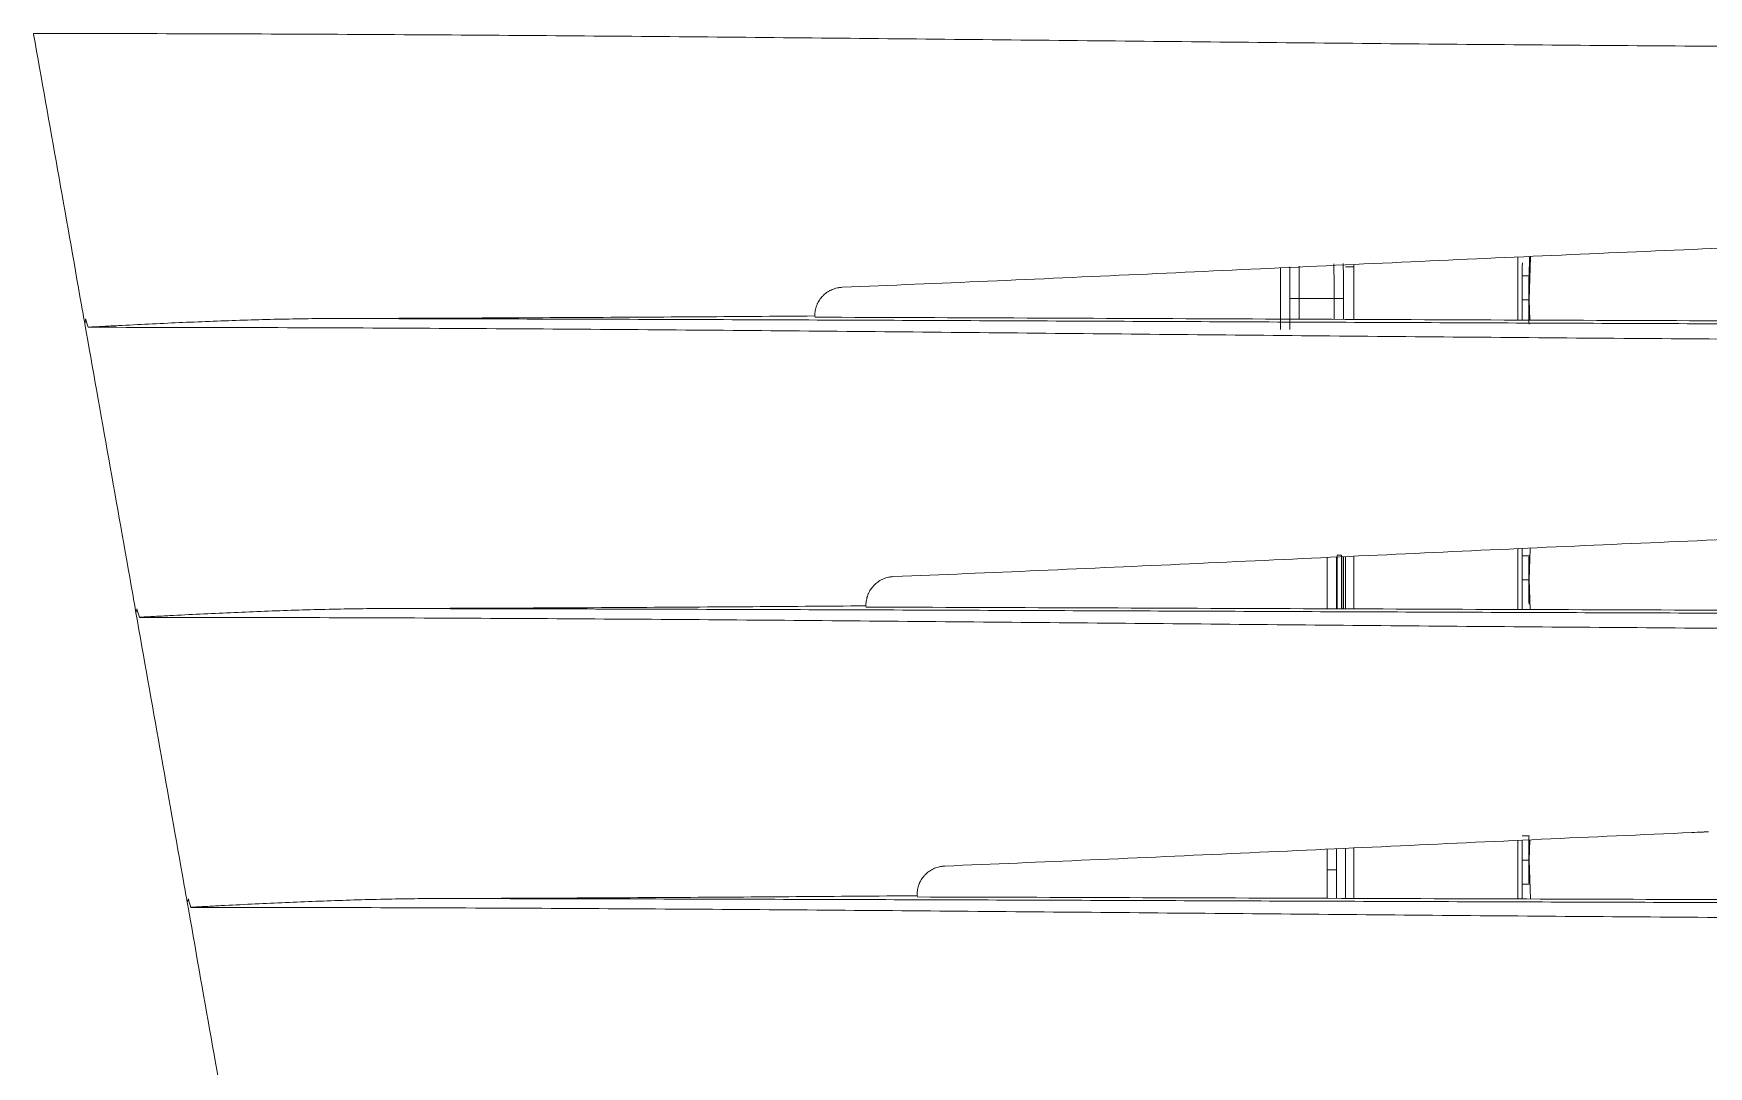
# Model space of a CAD drawing. Header units: inches. Extents: x 3778 to 56227, y -16914 to 35091.
# Drawn here: x 15758.7 to 15848.8, y 17628.5 to 17684.1 of the extents above; entities that cross this region are included whole.
import ezdxf

# ---------------------------------------------------------------- set-up
doc = ezdxf.new("R2010")
doc.units = ezdxf.units.IN
doc.header["$LTSCALE"] = 100
doc.header["$MEASUREMENT"] = 0
doc.layers.add('mark-B', color=2, linetype='Continuous', lineweight=20)
doc.layers.add('RC-LIGHT', color=7, linetype='Continuous')

# ---------------------------------------------------------------- blocks, each defined once
blk = doc.blocks.new('무풍1way 일반')
at = {"layer": 'mark-B'}
for p, q in [((-434.542, -116.836), (-434.542, -120.162)), ((-434.542, -116.836), (-434.542, -120.162)), ((-434.04, -120.162), (-434.04, -116.813)), ((-434.04, -120.162), (-434.04, -116.813)), ((-431.054, -116.79), (-430.593, -116.79)), ((-431.054, -116.79), (-430.593, -116.79)), ((-430.593, -116.66), (-430.593, -119.619)), ((-421.772, -119.655), (-421.772, -116.29)), ((-421.522, -116.57), (-421.54, -116.778)), ((-421.178, -117.268), (-421.148, -116.264)), ((-421.165, -118.571), (-421.095, -116.262)), ((-421.553, -119.656), (-421.553, -117.133)), ((-421.553, -117.268), (-421.178, -117.268)), ((-433.53, -118.502), (-434.032, -118.502)), ((-434.032, -118.502), (-434.032, -119.604)), ((-433.53, -118.502), (-434.032, -118.502)), ((-434.032, -118.502), (-434.032, -119.604)), ((-433.53, -119.606), (-433.53, -118.502)), ((-431.662, -118.502), (-433.53, -118.502)), ((-433.53, -119.606), (-433.53, -118.502)), ((-431.662, -118.502), (-433.53, -118.502)), ((-431.662, -118.502), (-431.662, -119.613)), ((-431.662, -118.502), (-431.16, -118.502)), ((-431.662, -118.502), (-431.662, -119.613)), ((-431.662, -118.502), (-431.16, -118.502)), ((-431.16, -119.615), (-431.16, -118.502)), ((-431.16, -119.615), (-431.16, -118.502)), ((-421.553, -118.572), (-421.192, -118.572)), ((-421.132, -119.656), (-421.165, -118.571)), ((-431.523, -135.184), (-431.523, -132.388)), ((-431.523, -135.184), (-431.523, -132.388)), ((-431.265, -132.305), (-431.493, -132.305)), ((-431.265, -132.305), (-431.493, -132.305)), ((-431.493, -132.311), (-431.493, -135.184)), ((-431.493, -132.311), (-431.493, -135.184)), ((-431.265, -135.185), (-431.265, -132.305)), ((-431.265, -135.185), (-431.265, -132.305)), ((-431.247, -132.376), (-431.247, -135.185)), ((-431.247, -132.376), (-431.247, -135.185)), ((-431.16, -135.185), (-431.16, -132.372)), ((-431.16, -135.185), (-431.16, -132.372)), ((-431.054, -135.186), (-431.054, -132.367)), ((-431.054, -135.186), (-431.054, -132.367)), ((-430.593, -132.349), (-430.593, -135.189)), ((-421.772, -135.221), (-421.772, -131.968)), ((-421.553, -135.221), (-421.553, -131.958)), ((-421.553, -132.33), (-421.178, -132.33)), ((-421.165, -133.633), (-421.114, -131.939)), ((-432.025, -132.41), (-432.025, -135.182)), ((-432.025, -132.41), (-432.025, -135.182)), ((-421.553, -133.634), (-421.192, -133.634)), ((-421.117, -135.222), (-421.165, -133.633)), ((-421.772, -150.788), (-421.772, -147.638)), ((-421.553, -147.392), (-421.178, -147.392)), ((-421.553, -150.789), (-421.553, -147.628)), ((-421.165, -148.695), (-421.132, -147.608)), ((-432.025, -149.218), (-432.025, -148.096)), ((-432.025, -149.218), (-432.025, -148.096)), ((-431.523, -148.074), (-431.523, -149.218)), ((-431.523, -148.074), (-431.523, -149.218)), ((-431.054, -150.757), (-431.054, -148.053)), ((-431.054, -150.757), (-431.054, -148.053)), ((-430.593, -148.032), (-430.593, -150.76)), ((-431.523, -149.218), (-432.025, -149.218)), ((-432.025, -149.218), (-432.025, -150.754)), ((-431.523, -149.218), (-432.025, -149.218)), ((-432.025, -149.218), (-432.025, -150.754)), ((-431.523, -150.756), (-431.523, -149.218)), ((-431.523, -150.756), (-431.523, -149.218)), ((-421.553, -148.696), (-421.192, -148.696)), ((-421.102, -150.79), (-421.165, -148.695)), ((-421.553, -150), (-421.178, -150))]:
    blk.add_line(p, q, dxfattribs=at)
for centre, major_axis, ratio, start_param, end_param in [((-434.036, -118.502), (0, -9.539), 0.000394, 1.570796, 1.751471), ((-434.036, -118.502), (0, -9.539), 0.000394, 1.570796, 1.751471), ((-433.534, -118.502), (0, 10.041), 0.000394, 4.712389, 4.887435), ((-433.534, -118.502), (0, 10.041), 0.000394, 4.712389, 4.887435), ((-431.846, -118.502), (0, -10.041), 0.018308, 1.570796, 1.757918), ((-431.846, -118.502), (0, -10.041), 0.018308, 1.570796, 1.757918), ((-431.344, -118.502), (0, -10.543), 0.017455, 1.570796, 1.751234), ((-431.344, -118.502), (0, -10.543), 0.017455, 1.570796, 1.751234), ((-421.165, -118.572), (0, -1.506), 0.017455, 3.665191, 4.712389), ((-421.165, -118.572), (0, -1.506), 0.017455, 4.712389, 5.759587), ((-421.165, -133.634), (0, -1.506), 0.017455, 3.665191, 4.712389), ((-421.165, -133.634), (0, -1.506), 0.017455, 4.712389, 5.759587), ((-421.165, -148.696), (0, -1.506), 0.017455, 3.665191, 4.712389), ((-421.165, -148.696), (0, -1.506), 0.017455, 4.712389, 5.759587)]:
    blk.add_ellipse(centre, major_axis=major_axis, ratio=ratio, start_param=start_param, end_param=end_param, dxfattribs=at)
for points, knots in [([(-370.922, -105.072), (-371.007, -105.072), (-371.093, -105.072), (-371.263, -105.072), (-371.519, -105.072), (-372.115, -105.072), (-373.308, -105.072), (-375.693, -105.071), (-377.738, -105.068), (-381.826, -105.062), (-384.551, -105.056), (-392.724, -105.031), (-398.171, -105.007), (-406.339, -104.961), (-409.062, -104.944), (-414.506, -104.906), (-417.227, -104.885), (-422.669, -104.841), (-425.39, -104.818), (-430.83, -104.769), (-433.55, -104.743), (-438.989, -104.69), (-441.708, -104.662), (-447.147, -104.607), (-449.866, -104.579), (-455.306, -104.524), (-458.025, -104.497), (-463.466, -104.446), (-466.187, -104.421), (-474.35, -104.352), (-479.793, -104.313), (-487.964, -104.272), (-490.688, -104.261), (-496.139, -104.246), (-498.865, -104.242), (-501.592, -104.241)], [0, 0, 0, 0, 0.001953, 0.001953, 0.003906, 0.007812, 0.015625, 0.03125, 0.0625, 0.0625, 0.125, 0.125, 0.25, 0.25, 0.3125, 0.3125, 0.375, 0.375, 0.4375, 0.4375, 0.5, 0.5, 0.5625, 0.5625, 0.625, 0.625, 0.6875, 0.6875, 0.75, 0.75, 0.875, 0.875, 0.9375, 0.9375, 1, 1, 1, 1]), ([(-501.587, -104.274), (-501.158, -106.701), (-500.299, -111.554), (-499.441, -116.407), (-499.012, -118.834)], [0, 0, 0, 0, 0.5, 1, 1, 1, 1]), ([(-369.199, -114.817), (-374.625, -114.817), (-385.477, -114.943), (-401.72, -115.414), (-417.924, -116.073), (-434.105, -116.826), (-447.493, -117.448), (-455.497, -117.786), (-458.102, -117.89)], [0, 0, 0, 0, 0.182407, 0.364815, 0.547222, 0.72963, 0.912037, 1, 1, 1, 1]), ([(-421.54, -116.778), (-421.54, -116.781), (-421.54, -116.785), (-421.541, -116.793), (-421.542, -116.801), (-421.542, -116.808), (-421.543, -116.816), (-421.543, -116.824), (-421.544, -116.833), (-421.544, -116.841), (-421.545, -116.849), (-421.545, -116.857), (-421.546, -116.866), (-421.546, -116.875), (-421.547, -116.883), (-421.547, -116.892), (-421.548, -116.901), (-421.548, -116.91), (-421.548, -116.919), (-421.549, -116.928), (-421.549, -116.937), (-421.549, -116.946), (-421.55, -116.955), (-421.55, -116.964), (-421.55, -116.974), (-421.551, -116.983), (-421.551, -116.992), (-421.551, -117.001), (-421.551, -117.011), (-421.551, -117.02), (-421.552, -117.03), (-421.552, -117.039), (-421.552, -117.048), (-421.552, -117.058), (-421.552, -117.067), (-421.552, -117.077), (-421.552, -117.086), (-421.553, -117.096), (-421.553, -117.105), (-421.553, -117.114), (-421.553, -117.124), (-421.553, -117.13), (-421.553, -117.133)], [0, 0, 0, 0, 0.026365, 0.052659, 0.078883, 0.105036, 0.131119, 0.157131, 0.183073, 0.208944, 0.234745, 0.260475, 0.286136, 0.311726, 0.337246, 0.362696, 0.388076, 0.413386, 0.438627, 0.463797, 0.488898, 0.513928, 0.53889, 0.563781, 0.588603, 0.613356, 0.638039, 0.662653, 0.687198, 0.711673, 0.736079, 0.760416, 0.784684, 0.808883, 0.833013, 0.857074, 0.881067, 0.904991, 0.928846, 0.952632, 0.97635, 1, 1, 1, 1]), ([(-459.573, -119.282), (-459.567, -119.19), (-459.551, -119.101), (-459.516, -118.969), (-459.502, -118.926), (-459.478, -118.861), (-459.469, -118.84), (-459.451, -118.798), (-459.442, -118.776), (-459.392, -118.673), (-459.344, -118.594), (-459.263, -118.483), (-459.234, -118.447), (-459.188, -118.395), (-459.172, -118.378), (-459.14, -118.344), (-459.123, -118.328), (-459.039, -118.248), (-458.967, -118.191), (-458.869, -118.128), (-458.85, -118.116), (-458.81, -118.092), (-458.789, -118.081), (-458.727, -118.048), (-458.685, -118.028), (-458.557, -117.975), (-458.469, -117.947), (-458.355, -117.921), (-458.332, -117.917), (-458.286, -117.909), (-458.263, -117.905), (-458.194, -117.896), (-458.148, -117.892), (-458.102, -117.89)], [0, 0, 0, 0, 0.125, 0.125, 0.1875, 0.1875, 0.21875, 0.21875, 0.25, 0.25, 0.375, 0.375, 0.4375, 0.4375, 0.46875, 0.46875, 0.5, 0.5, 0.625, 0.625, 0.65625, 0.65625, 0.6875, 0.6875, 0.75, 0.75, 0.875, 0.875, 0.90625, 0.90625, 0.9375, 0.9375, 1, 1, 1, 1]), ([(-498.658, -120.044), (-498.658, -120.044), (-498.658, -120.043), (-498.657, -120.043), (-498.657, -120.043), (-498.656, -120.043), (-498.656, -120.042), (-498.654, -120.042), (-498.653, -120.042), (-498.65, -120.041), (-498.648, -120.041), (-498.642, -120.04), (-498.637, -120.04), (-498.625, -120.038), (-498.616, -120.038), (-498.591, -120.036), (-498.574, -120.034), (-498.523, -120.031), (-498.489, -120.029), (-498.387, -120.023), (-498.319, -120.019), (-498.115, -120.008), (-497.979, -120.001), (-497.572, -119.979), (-497.3, -119.965), (-496.484, -119.923), (-495.94, -119.896), (-494.309, -119.817), (-493.221, -119.768), (-491.589, -119.704), (-491.045, -119.685), (-489.957, -119.649), (-489.413, -119.633), (-488.325, -119.606), (-487.781, -119.595), (-486.693, -119.579), (-486.149, -119.573), (-485.605, -119.572)], [0, 0, 0, 0, 0.000061, 0.000061, 0.000122, 0.000122, 0.000244, 0.000244, 0.000488, 0.000488, 0.000977, 0.000977, 0.001953, 0.001953, 0.003906, 0.003906, 0.007813, 0.007813, 0.015625, 0.015625, 0.03125, 0.03125, 0.0625, 0.0625, 0.125, 0.125, 0.25, 0.25, 0.5, 0.5, 0.625, 0.625, 0.75, 0.75, 0.875, 0.875, 1, 1, 1, 1]), ([(-485.605, -119.572), (-483.433, -119.566), (-481.261, -119.558), (-476.921, -119.54), (-474.752, -119.53), (-468.247, -119.495), (-463.914, -119.467), (-459.585, -119.433)], [0, 0, 0, 0, 0.25, 0.25, 0.5, 0.5, 1, 1, 1, 1]), ([(-485.605, -119.572), (-480.706, -119.581), (-475.809, -119.594), (-466.02, -119.626), (-461.127, -119.644), (-453.79, -119.675), (-451.344, -119.685), (-446.453, -119.706), (-444.008, -119.717), (-439.117, -119.739), (-434.227, -119.761), (-426.89, -119.792), (-421.998, -119.813), (-417.106, -119.832), (-414.659, -119.841), (-409.765, -119.859), (-407.318, -119.868), (-402.423, -119.883), (-399.975, -119.89), (-392.631, -119.91), (-387.734, -119.921), (-380.387, -119.931), (-377.937, -119.934), (-373.037, -119.938), (-370.587, -119.939), (-368.136, -119.939)], [0, 0, 0, 0, 0.125, 0.125, 0.25, 0.25, 0.3125, 0.3125, 0.375, 0.375, 0.4375, 0.5, 0.5625, 0.5625, 0.625, 0.625, 0.6875, 0.6875, 0.75, 0.75, 0.875, 0.875, 0.9375, 0.9375, 1, 1, 1, 1]), ([(-459.564, -119.5), (-455.764, -119.514), (-451.964, -119.53), (-444.365, -119.561), (-440.566, -119.577), (-432.968, -119.609), (-429.169, -119.624), (-421.569, -119.655), (-417.769, -119.669), (-410.168, -119.696), (-406.366, -119.709), (-398.762, -119.731), (-394.959, -119.74), (-387.351, -119.756), (-383.546, -119.762), (-377.838, -119.769), (-375.935, -119.77), (-372.129, -119.772), (-370.226, -119.773), (-368.323, -119.773)], [0, 0, 0, 0, 0.125, 0.125, 0.25, 0.25, 0.375, 0.375, 0.5, 0.5, 0.625, 0.625, 0.75, 0.75, 0.875, 0.875, 0.9375, 0.9375, 1, 1, 1, 1]), ([(-498.834, -119.838), (-498.405, -122.265), (-497.546, -127.118), (-496.688, -131.971), (-496.259, -134.398)], [0, 0, 0, 0, 0.5, 1, 1, 1, 1]), ([(-368.136, -120.823), (-368.221, -120.823), (-368.307, -120.823), (-368.477, -120.823), (-368.732, -120.823), (-369.328, -120.823), (-370.519, -120.823), (-372.901, -120.822), (-374.942, -120.82), (-379.025, -120.814), (-381.746, -120.808), (-389.909, -120.786), (-395.349, -120.764), (-403.508, -120.721), (-406.227, -120.706), (-411.665, -120.671), (-414.384, -120.652), (-419.821, -120.611), (-422.539, -120.589), (-427.974, -120.543), (-430.691, -120.519), (-436.125, -120.469), (-438.842, -120.443), (-444.276, -120.391), (-446.993, -120.365), (-452.427, -120.313), (-455.144, -120.287), (-460.579, -120.238), (-463.297, -120.215), (-471.451, -120.15), (-476.889, -120.113), (-485.049, -120.074), (-487.77, -120.063), (-493.213, -120.049), (-495.935, -120.045), (-498.658, -120.044)], [0, 0, 0, 0, 0.001953, 0.001953, 0.003906, 0.007812, 0.015625, 0.03125, 0.0625, 0.0625, 0.125, 0.125, 0.25, 0.25, 0.3125, 0.3125, 0.375, 0.375, 0.4375, 0.4375, 0.5, 0.5, 0.5625, 0.5625, 0.625, 0.625, 0.6875, 0.6875, 0.75, 0.75, 0.875, 0.875, 0.9375, 0.9375, 1, 1, 1, 1]), ([(-366.446, -130.381), (-371.874, -130.381), (-382.729, -130.507), (-398.973, -130.978), (-415.176, -131.637), (-431.352, -132.39), (-444.739, -133.012), (-452.743, -133.35), (-455.349, -133.454)], [0, 0, 0, 0, 0.182397, 0.364793, 0.54719, 0.729586, 0.911983, 1, 1, 1, 1]), ([(-456.822, -134.848), (-456.815, -134.756), (-456.8, -134.666), (-456.764, -134.535), (-456.75, -134.491), (-456.726, -134.427), (-456.718, -134.405), (-456.7, -134.363), (-456.69, -134.342), (-456.64, -134.238), (-456.593, -134.159), (-456.511, -134.048), (-456.482, -134.012), (-456.436, -133.96), (-456.42, -133.942), (-456.388, -133.909), (-456.371, -133.893), (-456.287, -133.813), (-456.214, -133.756), (-456.117, -133.693), (-456.097, -133.681), (-456.057, -133.657), (-456.037, -133.645), (-455.975, -133.613), (-455.933, -133.593), (-455.804, -133.539), (-455.716, -133.511), (-455.603, -133.485), (-455.58, -133.481), (-455.534, -133.473), (-455.51, -133.469), (-455.441, -133.46), (-455.395, -133.456), (-455.349, -133.454)], [0, 0, 0, 0, 0.125, 0.125, 0.1875, 0.1875, 0.21875, 0.21875, 0.25, 0.25, 0.375, 0.375, 0.4375, 0.4375, 0.46875, 0.46875, 0.5, 0.5, 0.625, 0.625, 0.65625, 0.65625, 0.6875, 0.6875, 0.75, 0.75, 0.875, 0.875, 0.90625, 0.90625, 0.9375, 0.9375, 1, 1, 1, 1]), ([(-482.845, -135.17), (-480.673, -135.163), (-478.503, -135.155), (-474.163, -135.137), (-471.995, -135.126), (-465.492, -135.089), (-461.162, -135.059), (-456.836, -135.024)], [0, 0, 0, 0, 0.25, 0.25, 0.5, 0.5, 1, 1, 1, 1]), ([(-456.815, -135.092), (-453.014, -135.104), (-449.214, -135.118), (-441.614, -135.146), (-437.814, -135.161), (-430.215, -135.189), (-426.415, -135.204), (-418.815, -135.231), (-415.014, -135.244), (-407.412, -135.268), (-403.61, -135.279), (-396.006, -135.299), (-392.203, -135.308), (-384.596, -135.322), (-380.791, -135.327), (-375.084, -135.333), (-373.181, -135.335), (-369.376, -135.337), (-367.473, -135.337), (-365.57, -135.337)], [0, 0, 0, 0, 0.125, 0.125, 0.25, 0.25, 0.375, 0.375, 0.5, 0.5, 0.625, 0.625, 0.75, 0.75, 0.875, 0.875, 0.9375, 0.9375, 1, 1, 1, 1]), ([(-496.081, -135.402), (-495.652, -137.829), (-494.794, -142.682), (-493.935, -147.535), (-493.506, -149.962)], [0, 0, 0, 0, 0.5, 1, 1, 1, 1]), ([(-495.895, -135.644), (-495.895, -135.643), (-495.895, -135.643), (-495.894, -135.643), (-495.894, -135.643), (-495.893, -135.642), (-495.893, -135.642), (-495.891, -135.642), (-495.89, -135.642), (-495.887, -135.641), (-495.885, -135.641), (-495.879, -135.64), (-495.874, -135.639), (-495.862, -135.638), (-495.853, -135.637), (-495.828, -135.635), (-495.811, -135.634), (-495.76, -135.631), (-495.726, -135.629), (-495.624, -135.623), (-495.556, -135.619), (-495.352, -135.608), (-495.216, -135.6), (-494.809, -135.579), (-494.537, -135.564), (-493.721, -135.522), (-493.178, -135.495), (-491.547, -135.416), (-490.459, -135.367), (-488.828, -135.303), (-488.284, -135.283), (-487.196, -135.248), (-486.652, -135.232), (-485.565, -135.205), (-485.021, -135.194), (-483.933, -135.177), (-483.389, -135.172), (-482.845, -135.17)], [0, 0, 0, 0, 0.000061, 0.000061, 0.000122, 0.000122, 0.000244, 0.000244, 0.000488, 0.000488, 0.000977, 0.000977, 0.001953, 0.001953, 0.003906, 0.003906, 0.007813, 0.007813, 0.015625, 0.015625, 0.03125, 0.03125, 0.0625, 0.0625, 0.125, 0.125, 0.25, 0.25, 0.5, 0.5, 0.625, 0.625, 0.75, 0.75, 0.875, 0.875, 1, 1, 1, 1]), ([(-365.384, -136.387), (-365.554, -136.387), (-365.724, -136.387), (-366.064, -136.387), (-366.574, -136.387), (-367.765, -136.387), (-370.146, -136.386), (-372.187, -136.384), (-376.269, -136.378), (-378.99, -136.373), (-387.151, -136.352), (-392.591, -136.332), (-400.749, -136.291), (-403.468, -136.276), (-408.906, -136.243), (-411.624, -136.225), (-417.061, -136.186), (-419.779, -136.166), (-425.214, -136.122), (-427.932, -136.098), (-433.366, -136.051), (-436.083, -136.026), (-441.517, -135.976), (-444.234, -135.951), (-449.669, -135.901), (-452.386, -135.877), (-457.821, -135.83), (-460.539, -135.808), (-468.693, -135.745), (-474.13, -135.71), (-482.289, -135.672), (-485.009, -135.662), (-490.451, -135.648), (-493.173, -135.644), (-495.895, -135.644)], [0, 0, 0, 0, 0.003906, 0.003906, 0.007813, 0.015625, 0.03125, 0.0625, 0.0625, 0.125, 0.125, 0.25, 0.25, 0.3125, 0.3125, 0.375, 0.375, 0.4375, 0.4375, 0.5, 0.5, 0.5625, 0.5625, 0.625, 0.625, 0.6875, 0.6875, 0.75, 0.75, 0.875, 0.875, 0.9375, 0.9375, 1, 1, 1, 1]), ([(-482.845, -135.17), (-477.947, -135.178), (-473.051, -135.19), (-463.263, -135.219), (-458.37, -135.236), (-451.032, -135.264), (-448.586, -135.273), (-443.695, -135.293), (-441.25, -135.302), (-436.359, -135.322), (-431.468, -135.342), (-424.131, -135.371), (-416.793, -135.398), (-411.9, -135.415), (-407.006, -135.431), (-404.559, -135.439), (-399.664, -135.453), (-397.216, -135.459), (-389.873, -135.477), (-384.977, -135.486), (-377.631, -135.496), (-375.182, -135.499), (-370.283, -135.502), (-367.834, -135.503), (-365.384, -135.503)], [0, 0, 0, 0, 0.125, 0.125, 0.25, 0.25, 0.3125, 0.3125, 0.375, 0.375, 0.4375, 0.5, 0.5625, 0.625, 0.625, 0.6875, 0.6875, 0.75, 0.75, 0.875, 0.875, 0.9375, 0.9375, 1, 1, 1, 1]), ([(-411.837, -147.191), (-412.032, -147.2), (-417.623, -147.443), (-428.6, -147.954), (-441.984, -148.576), (-449.988, -148.914), (-452.596, -149.019)], [0, 0, 0, 0, 0.014366, 0.411337, 0.808308, 1, 1, 1, 1]), ([(-411.527, -147.178), (-411.565, -147.177), (-411.603, -147.177), (-411.68, -147.179), (-411.719, -147.181), (-411.758, -147.185)], [0, 0, 0, 0, 0.5, 0.5, 1, 1, 1, 1]), ([(-454.071, -150.414), (-454.064, -150.322), (-454.048, -150.232), (-454.013, -150.1), (-453.999, -150.057), (-453.975, -149.992), (-453.966, -149.971), (-453.948, -149.928), (-453.939, -149.907), (-453.889, -149.803), (-453.841, -149.724), (-453.76, -149.613), (-453.731, -149.577), (-453.684, -149.524), (-453.668, -149.507), (-453.636, -149.474), (-453.619, -149.457), (-453.535, -149.378), (-453.462, -149.32), (-453.365, -149.257), (-453.345, -149.245), (-453.305, -149.221), (-453.284, -149.21), (-453.222, -149.177), (-453.18, -149.157), (-453.052, -149.103), (-452.963, -149.075), (-452.85, -149.05), (-452.827, -149.045), (-452.781, -149.037), (-452.758, -149.033), (-452.688, -149.024), (-452.642, -149.02), (-452.596, -149.019)], [0, 0, 0, 0, 0.125, 0.125, 0.1875, 0.1875, 0.21875, 0.21875, 0.25, 0.25, 0.375, 0.375, 0.4375, 0.4375, 0.46875, 0.46875, 0.5, 0.5, 0.625, 0.625, 0.65625, 0.65625, 0.6875, 0.6875, 0.75, 0.75, 0.875, 0.875, 0.90625, 0.90625, 0.9375, 0.9375, 1, 1, 1, 1]), ([(-493.329, -150.966), (-492.899, -153.393), (-492.041, -158.246), (-491.183, -163.099), (-490.753, -165.526)], [0, 0, 0, 0, 0.5, 1, 1, 1, 1]), ([(-493.132, -151.242), (-493.132, -151.242), (-493.132, -151.242), (-493.131, -151.241), (-493.131, -151.241), (-493.13, -151.241), (-493.13, -151.241), (-493.128, -151.24), (-493.127, -151.24), (-493.124, -151.239), (-493.122, -151.239), (-493.116, -151.238), (-493.112, -151.238), (-493.099, -151.236), (-493.09, -151.236), (-493.065, -151.234), (-493.048, -151.232), (-492.997, -151.229), (-492.963, -151.227), (-492.861, -151.221), (-492.793, -151.217), (-492.59, -151.206), (-492.454, -151.199), (-492.046, -151.177), (-491.774, -151.163), (-490.959, -151.12), (-490.415, -151.093), (-488.784, -151.014), (-487.697, -150.965), (-485.522, -150.88), (-484.435, -150.843), (-482.804, -150.802), (-482.26, -150.791), (-481.172, -150.774), (-480.628, -150.768), (-480.085, -150.767)], [0, 0, 0, 0, 0.000061, 0.000061, 0.000122, 0.000122, 0.000244, 0.000244, 0.000488, 0.000488, 0.000977, 0.000977, 0.001953, 0.001953, 0.003906, 0.003906, 0.007812, 0.007812, 0.015625, 0.015625, 0.03125, 0.03125, 0.0625, 0.0625, 0.125, 0.125, 0.25, 0.25, 0.5, 0.5, 0.75, 0.75, 0.875, 0.875, 1, 1, 1, 1]), ([(-362.631, -151.951), (-362.801, -151.951), (-362.971, -151.951), (-363.311, -151.951), (-363.821, -151.951), (-365.012, -151.951), (-367.392, -151.95), (-369.433, -151.948), (-373.514, -151.943), (-376.234, -151.938), (-384.394, -151.918), (-389.833, -151.899), (-397.99, -151.861), (-400.709, -151.847), (-406.146, -151.815), (-408.865, -151.798), (-414.302, -151.761), (-417.02, -151.742), (-422.455, -151.7), (-425.172, -151.678), (-430.607, -151.632), (-433.324, -151.608), (-438.759, -151.561), (-441.476, -151.537), (-446.911, -151.489), (-449.628, -151.466), (-455.063, -151.421), (-457.781, -151.399), (-465.935, -151.339), (-471.372, -151.305), (-479.529, -151.269), (-482.249, -151.26), (-487.69, -151.246), (-490.411, -151.243), (-493.132, -151.242)], [0, 0, 0, 0, 0.003906, 0.003906, 0.007813, 0.015625, 0.03125, 0.0625, 0.0625, 0.125, 0.125, 0.25, 0.25, 0.3125, 0.3125, 0.375, 0.375, 0.4375, 0.4375, 0.5, 0.5, 0.5625, 0.5625, 0.625, 0.625, 0.6875, 0.6875, 0.75, 0.75, 0.875, 0.875, 0.9375, 0.9375, 1, 1, 1, 1]), ([(-480.085, -150.767), (-477.913, -150.76), (-475.743, -150.752), (-471.405, -150.732), (-469.238, -150.72), (-462.738, -150.682), (-458.41, -150.651), (-454.086, -150.614)], [0, 0, 0, 0, 0.25, 0.25, 0.5, 0.5, 1, 1, 1, 1]), ([(-480.085, -150.767), (-475.188, -150.774), (-470.292, -150.785), (-460.505, -150.811), (-455.612, -150.827), (-448.274, -150.852), (-445.828, -150.861), (-440.937, -150.878), (-438.491, -150.887), (-433.6, -150.905), (-428.709, -150.923), (-421.371, -150.949), (-414.033, -150.973), (-409.14, -150.988), (-404.246, -151.003), (-401.799, -151.01), (-396.905, -151.022), (-394.458, -151.028), (-387.115, -151.044), (-382.22, -151.052), (-374.875, -151.061), (-372.427, -151.063), (-367.529, -151.066), (-365.08, -151.067), (-362.631, -151.067)], [0, 0, 0, 0, 0.125, 0.125, 0.25, 0.25, 0.3125, 0.3125, 0.375, 0.375, 0.4375, 0.5, 0.5625, 0.625, 0.625, 0.6875, 0.6875, 0.75, 0.75, 0.875, 0.875, 0.9375, 0.9375, 1, 1, 1, 1]), ([(-454.065, -150.682), (-450.264, -150.693), (-446.463, -150.705), (-438.863, -150.731), (-435.063, -150.744), (-427.462, -150.77), (-423.662, -150.782), (-416.06, -150.807), (-412.259, -150.818), (-404.656, -150.84), (-400.855, -150.85), (-393.25, -150.867), (-389.447, -150.875), (-381.84, -150.888), (-378.036, -150.893), (-370.427, -150.899), (-366.623, -150.901), (-362.818, -150.901)], [0, 0, 0, 0, 0.125, 0.125, 0.25, 0.25, 0.375, 0.375, 0.5, 0.5, 0.625, 0.625, 0.75, 0.75, 0.875, 0.875, 1, 1, 1, 1])]:
    blk.add_open_spline(points, degree=3, knots=knots, dxfattribs=at)
for points in [[(-501.592, -104.241), (-501.59, -104.252), (-501.588, -104.263), (-501.586, -104.274)], [(-499.012, -118.834), (-498.952, -119.169), (-498.893, -119.503), (-498.834, -119.838)], [(-498.79, -119.591), (-498.805, -119.673), (-498.819, -119.756), (-498.833, -119.838)], [(-498.658, -120.044), (-498.702, -119.893), (-498.746, -119.742), (-498.79, -119.591)], [(-459.585, -119.433), (-459.581, -119.383), (-459.577, -119.332), (-459.573, -119.282)], [(-459.564, -119.5), (-459.571, -119.478), (-459.578, -119.456), (-459.585, -119.433)], [(-496.259, -134.398), (-496.2, -134.733), (-496.14, -135.067), (-496.081, -135.402)], [(-456.836, -135.024), (-456.831, -134.965), (-456.827, -134.907), (-456.822, -134.848)], [(-456.815, -135.092), (-456.822, -135.069), (-456.829, -135.047), (-456.836, -135.024)], [(-496.027, -135.19), (-496.045, -135.261), (-496.063, -135.331), (-496.081, -135.402)], [(-495.895, -135.644), (-495.939, -135.493), (-495.983, -135.341), (-496.027, -135.19)], [(-411.837, -147.191), (-411.811, -147.189), (-411.784, -147.187), (-411.758, -147.185)], [(-493.506, -149.962), (-493.447, -150.297), (-493.388, -150.631), (-493.329, -150.966)], [(-493.264, -150.788), (-493.286, -150.847), (-493.307, -150.907), (-493.328, -150.966)], [(-493.132, -151.242), (-493.176, -151.091), (-493.22, -150.939), (-493.264, -150.788)], [(-454.086, -150.614), (-454.081, -150.547), (-454.076, -150.48), (-454.071, -150.414)], [(-454.065, -150.682), (-454.072, -150.659), (-454.079, -150.637), (-454.086, -150.614)]]:
    blk.add_open_spline(points, degree=3, dxfattribs=at)

msp = doc.modelspace()

# ---------------------------------------------------------------- block references
at = {"layer": 'RC-LIGHT'}
msp.add_blockref('무풍1way 일반', (16260.328, 17788.342), dxfattribs=at)

doc.saveas('drawing.dxf')
